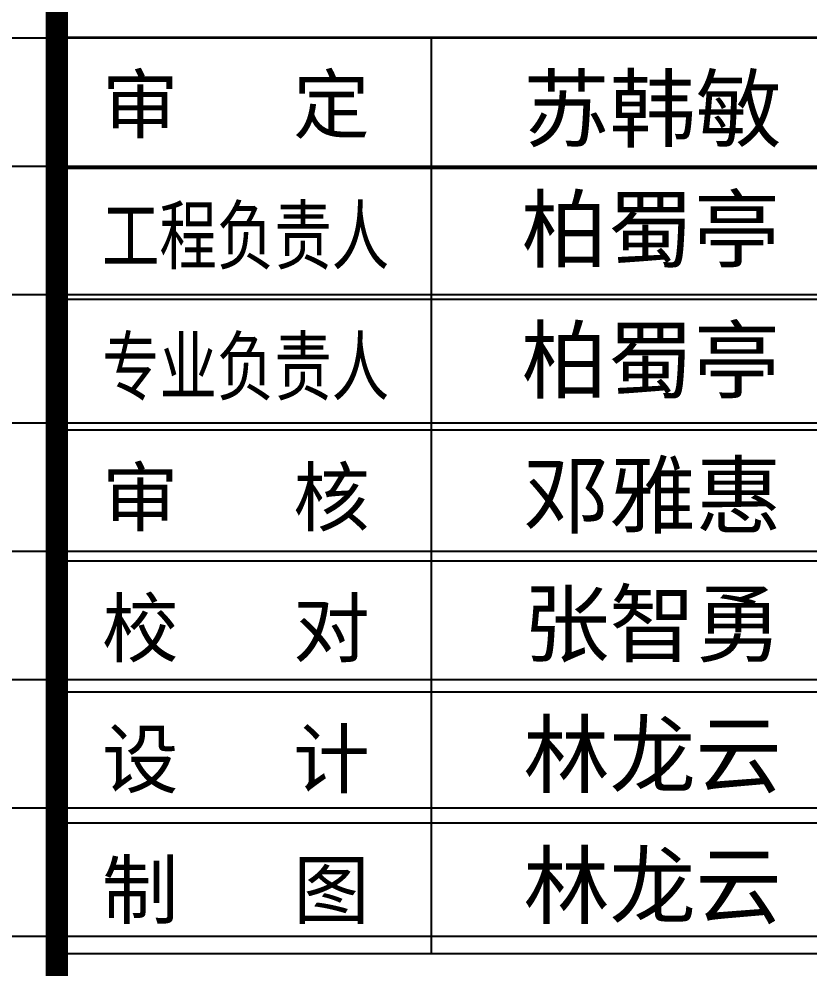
# Model space of a CAD drawing. Extents: x 0 to 2037025, y -2738621 to 0.
# Drawn here: x 1034561 to 1038788, y -1230998 to -1225918 of the extents above; entities that cross this region are included whole.
import ezdxf

# ---------------------------------------------------------------- set-up
doc = ezdxf.new("R2010")
doc.units = 0
doc.header["$LTSCALE"] = 10
doc.header["$MEASUREMENT"] = 0
doc.layers.add('图框', color=142, linetype='Continuous')
doc.styles.add('图框字型一', font='')
doc.styles.get('图框字型一').set_extended_font_data('SimSun')

# ---------------------------------------------------------------- blocks, each defined once
blk = doc.blocks.new('图框A1')
at = {"layer": '图框'}
for p, q in [((76100, 12000), (83100, 12000)), ((78100, 12000), (78100, 7100)), ((76100, 11300), (83100, 11300)), ((76100, 10600), (83100, 10600)), ((76100, 9900), (83100, 9900)), ((76100, 9200), (83100, 9200)), ((76100, 8500), (83100, 8500)), ((76100, 7800), (83100, 7800)), ((76100, 7100), (83100, 7100))]:
    blk.add_line(p, q, dxfattribs=at)
at = {"layer": '图框', "const_width": 120}
blk.add_lwpolyline([(76100, 58400), (76100, 1000)], dxfattribs=at)
at = {"layer": '图框', "style": '图框字型一'}
for s, p in [('审   定', (76341.6, 11490.4)), ('审   核', (76341.6, 9390.4)), ('校   对', (76341.6, 8690.4)), ('设   计', (76341.6, 7990.4)), ('制   图', (76341.6, 7290.4))]:
    blk.add_text(s, height=300, dxfattribs=at).set_placement(p)
at = {"layer": '图框', "style": '图框字型一', "width": 0.75}
for s, p in [('工程负责人', (76341.6, 10790.4)), ('专业负责人', (76341.6, 10090.4))]:
    blk.add_text(s, height=300, dxfattribs=at).set_placement(p)

msp = doc.modelspace()

# ---------------------------------------------------------------- linework, layer by layer
at = {"layer": 'Defpoints', "color": 251}
for p, q in [((1054001.1, -1226019.8), (954025, -1226019.8)), ((1054001.1, -1226706), (954025, -1226706)), ((1054001.1, -1227392.2), (954025, -1227392.2)), ((1054001.1, -1228078.4), (954025, -1228078.4)), ((1054001.1, -1228764.6), (954025, -1228764.6)), ((1054001.1, -1229450.8), (954025, -1229450.8)), ((1054001.1, -1230137), (954025, -1230137)), ((1054001.1, -1230823.2), (954025, -1230823.2))]:
    msp.add_line(p, q, dxfattribs=at)
at = {"layer": '图框'}
for p, q in [((1034762.7, -1226015.2), (1041762.7, -1226015.2)), ((1034762.7, -1226015.2), (1034762.7, -1230915.2)), ((1036762.7, -1226015.2), (1036762.7, -1230915.2)), ((1034762.7, -1226715.2), (1041762.7, -1226715.2)), ((1034762.7, -1227415.2), (1041762.7, -1227415.2)), ((1034762.7, -1228115.2), (1041762.7, -1228115.2)), ((1034762.7, -1228815.2), (1041762.7, -1228815.2)), ((1034762.7, -1229515.2), (1041762.7, -1229515.2)), ((1034762.7, -1230215.2), (1041762.7, -1230215.2)), ((1034762.7, -1230915.2), (1041762.7, -1230915.2))]:
    msp.add_line(p, q, dxfattribs=at)

# ---------------------------------------------------------------- block references
msp.add_blockref('图框A1', (958662.7, -1238015.2))

# ---------------------------------------------------------------- texts
at = {"layer": '图框', "style": '图框字型一'}
for s, height, p in [('审   定', 300, (1035004.3, -1226524.8)), ('苏韩敏', 337.55, (1037255.8, -1226566.3)), ('柏蜀亭', 337.55, (1037245.2, -1227210.7)), ('柏蜀亭', 337.55, (1037245.2, -1227910.7)), ('审   核', 300, (1035004.3, -1228624.8)), ('邓雅惠', 337.55, (1037255.8, -1228633.1)), ('张智勇', 337.55, (1037255.8, -1229320.3)), ('校   对', 300, (1035004.3, -1229324.8)), ('林龙云', 337.55, (1037255.8, -1230020.3)), ('设   计', 300, (1035004.3, -1230024.8)), ('林龙云', 337.55, (1037255.8, -1230720.3)), ('制   图', 300, (1035004.3, -1230724.8))]:
    msp.add_text(s, height=height, dxfattribs=at).set_placement(p)
at = {"layer": '图框', "style": '图框字型一', "width": 0.75}
for s, p in [('工程负责人', (1035004.3, -1227224.8)), ('专业负责人', (1035004.3, -1227924.8))]:
    msp.add_text(s, height=300, dxfattribs=at).set_placement(p)

doc.saveas('drawing.dxf')
